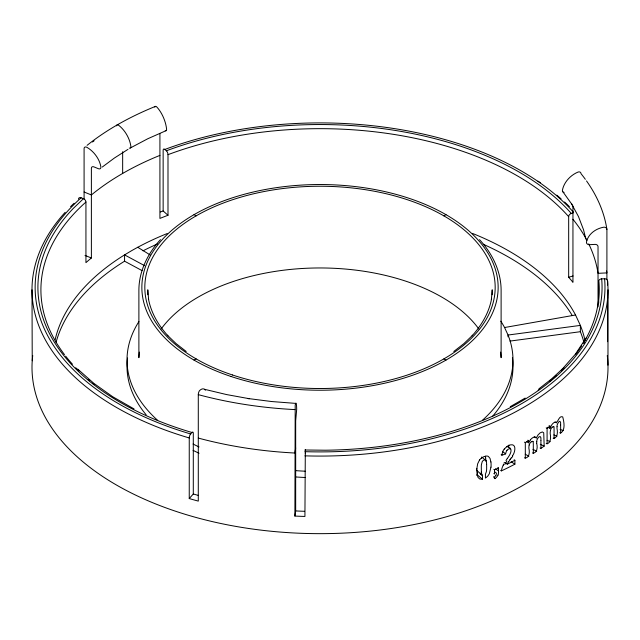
<?xml version="1.0" encoding="UTF-8"?>
<svg xmlns="http://www.w3.org/2000/svg" width="640" height="640" viewBox="0 0 640 640"><rect width="100%" height="100%" fill="white"/><g stroke="black" fill="none" stroke-linecap="round" stroke-linejoin="round"><path stroke-width="0.96" d="M84.088 198.904L84.088 148.576A2.968 1.984 50.5 0 1 86.92 147.336A20.784 13.904 50.5 0 1 100.872 166.872A2.968 1.984 50.5 0 1 98.472 168.736L93.816 166.848A2.968 1.984 50.5 0 0 91.384 168.288L91.384 257.992A279.088 161.136 0 0 0 85.936 262.648L85.936 202.048A2.968 2.032 48.4 0 0 83.448 198.688L80.952 197.752A2.968 2.032 48.4 0 0 78.472 199.032M205.4 390.232A20.784 7.168 -74.9 0 0 199.752 390.44A2.968 1.024 -74.9 0 0 198.288 394.64L198.288 501.104A288 166.272 0 0 1 189.248 498.56L193.296 493.976L193.296 433.376A2.968 1.104 -73.6 0 0 191.944 432.48A282.08 162.856 0 0 1 73.16 208.536L83.448 198.688M305.392 453.696L305.32 449.464L304.928 516.456A288 166.272 0 0 1 294.896 516.056L295.2 405.208A20.784 1.48 -87.1 0 1 296.688 409.32L295.68 420.76L295.672 510.928L294.896 516.056M606.904 279.784L606.904 229.456A288 166.272 0 0 0 586.512 180.928M607.608 341.704L607.608 297M607.608 285.072L607.608 281.104A2.968 2.424 -5.2 0 0 604.64 278.768L601.672 278.856A282.08 162.856 0 0 1 325.088 450.216L305.24 450M607.976 365.168L608 289.8M482.504 479.24L477.48 474.992L477.488 471.104L482.512 475.352L482.504 479.24L479.864 479.048L478.072 477.512L477.088 474.504L476.816 469.744A36.456 25.008 -48.2 0 1 476.904 468.44M481.784 475.072L480.32 473.872L480.32 473.144M497.856 467.536L498.544 468.04L498.536 471.504A10.224 6.584 -53.6 0 1 498.032 475.048M560.64 424.968L560.624 423.288A15.688 7.04 -69.2 0 0 560.576 422.32C559.808 418.872 556.432 424.88 557.056 426.72M540.936 440.28L540.92 438.6A15.688 8.224 -64.2 0 0 540.856 437.632C540.2 434.088 536.088 439.592 536.768 441.776M560.64 425.176L560.64 433.088L559.704 432.736M536.704 443.448C537.832 447.12 537.176 453.728 532.488 453.016M540.936 440.488L540.928 448.4L540.08 447.992M505.496 453.928L506.512 450.928A2.856 1.768 -55.9 0 1 507.016 450.224M508.856 445.144L508.424 447.576M476.872 468.456L477.68 463.736L479.544 459.976M490.928 467.184L489.304 473.816L487.64 476.28L485.432 478.08L485.44 474.192L486.376 471.664A26.608 17.728 -50.8 0 0 486.648 468.864L486.656 464.48M139.36 352.096L138.888 357.68L138.888 289.8C139.048 271.008 147.872 253.256 160.472 239.648M295.672 447.896L294.896 453.024A288 166.272 0 0 1 198.288 438.072M501.936 454.424L503.112 450.744A6.112 3.792 -55.2 0 1 503.648 449.864L504.256 449.024M550.464 430.44L550.24 432.136A24.712 12.112 -66.6 0 0 550.192 433.608C550.944 437.152 550.984 444.104 546.208 443.6M529.168 445.024L528.912 446.704A24.712 13.888 -61.3 0 0 528.856 448.176C529.912 451.984 529.392 458.712 524.512 457.888M554.832 422.16C558.112 424.408 558.44 415.096 562.704 416.856C564.016 421.904 565.664 430 560.64 433.088M547.728 427.288L549.952 428.256L551.48 425.288A7.008 3.256 -66.2 0 1 553.136 423.296A8.256 3.808 -66 0 1 553.928 422.656L555.096 422.104A5.416 2.536 -67.3 0 1 556.056 422.248L556.664 422.896M534.216 436.856L536.312 437.92L538.08 434.88L540.144 432.84L542.352 431.952L543.72 432.8L544.168 446.128L540.928 448.4M526.56 441.688L528.576 442.8L530.328 439.944M503.208 465.096L503.768 464.064M512.384 455.936C514.984 452.928 517.104 443.4 510.312 444.888A12.208 7.272 -54.6 0 0 506.92 446.536M511.264 457.76L508.632 461.776M505.976 460.48L507.008 458.928M585.984 338.112L575.456 354.104L562.064 369.36M507.224 458.608C509.848 455.08 514.552 448.032 506.72 446.472M510.048 459.608L510.32 459.2M495.76 475.648L494.176 477.28L493.504 476.768M472.072 335.808C481.608 325.328 489.024 312.688 491.6 298.632L491.376 299.552L492.208 289.8L492.208 294.744M191.944 432.48L190.6 434.008A2.968 1.104 -73.6 0 0 189.248 437.96L189.248 498.56M472.64 335.192L463.904 343.608L453.792 351.48M562.64 368.728L551.432 379.04L538.912 388.84M557.04 426.736A24.08 11.168 -68.3 0 0 556.992 428.408C557.824 431.792 557.728 438.648 553.168 438.24M87.08 145.344C107.664 128.896 131.064 116.28 155.416 106.392M102.32 167.008L114.432 158.008L127.96 149.368M549.064 425.72L549.952 426.104L547.088 428.256L547.088 444M481.32 458.144L483.984 456.608L486.624 456.024A6.808 4.504 -50.1 0 1 488.376 456.456L490.024 458.392L490.88 461.976M480.744 473.6L480.32 473.872M527.776 440.208L528.576 440.648L527.768 441.144M526.952 441.632L527.36 441.384M526.544 441.872L525.312 442.6L525.312 458.344M194.032 360.104L196.136 358.896M443.864 215.864L445.968 214.656M510.248 406.672L525.16 398.072M130.376 147.952L147.792 138.744L166.184 130.608M504.032 462.872L504.848 462.464L507.32 464.168A288 166.272 0 0 0 514.896 460.288L514.896 464.152A288 166.272 0 0 1 501.36 470.896L500.664 470.4M498.04 468.264L498.544 468.04M497.536 468.496L496.032 469.168M495.528 469.392L494.512 469.84L493.84 469.328M505.008 454.112L503.056 454.848M502.568 455.024L501.128 454.8M573.08 212.928L571.32 213.448A2.968 2.16 -41.4 0 0 568.672 216.648L568.672 277.256A279.088 161.136 0 0 1 572.944 282.312L572.944 205.952M568.672 277.256L573.08 275.96M500.84 321.2A192.992 111.424 0 0 1 504.56 327.528L575.536 315L580.368 325.4A267.216 154.272 0 0 1 585.064 340.576M477.48 474.992L476.416 475.088M510.024 341.08L580.368 331.704A267.216 154.272 0 0 1 584.136 343.064M295.72 403.392L271.648 401.536L247.928 398.504L249.264 398.704L226.528 394.56L204.496 389.296M560.104 429.416L563.4 430.616M553.8 434.928L557.008 436.2M84.088 192.008L91.384 194.96A279.088 161.136 0 0 1 159.92 155.384M85 255.408L91.384 257.992M547.08 440.312L550.192 441.664M546.208 427.864L547.088 428.256M481.672 457L485.824 460.44M540.264 444.312L544.168 446.128M532.936 449.344L536.704 451.256M144.712 265.736L124.568 254.888A267.216 154.272 0 0 0 55.104 339.824M167.176 233.552A267.216 154.272 0 0 0 131.048 251.016L124.568 254.888L124.568 261.192L142.08 270.624M525.224 454.232L528.856 456.224M524.512 442.152L525.312 442.6M134.024 408.904L112.712 396.736L93.952 383.448L77.728 369.088M194.032 214.656L196.136 215.864M443.864 358.896L445.968 360.104M137.76 247.28L150.416 255.112M514.144 459.816L514.896 460.288M511.128 461.784L514.896 464.152M502.512 451.624L505.744 453.84M495.44 468.744L498.544 471.016M494.424 471.616L496.472 473.136L496.144 474.896A2.936 1.912 -53.1 0 1 495.76 475.648M494.296 478.144L494.976 478.648A6.968 4.664 -53.8 0 0 498 475.096M493.84 473.496L494.512 474.008L494.512 469.84M186.208 351.48L176.096 343.608L167.36 335.192M167.992 215.272L167.992 154.664A2.968 1.32 69.4 0 0 166.376 150.808L164.76 149.368A2.968 1.32 69.4 0 0 163.144 150.352L163.144 210.96L167.992 215.272A279.088 161.136 0 0 0 159.92 218.416L159.92 133.72M479.528 239.648C492.128 253.256 500.952 271.008 501.112 289.8L501.112 357.68L500.64 352.096M167.928 335.808C158.392 325.328 150.976 312.688 148.4 298.632L148.624 299.552L147.792 289.8L147.792 294.744M563.04 192L571.992 204.48L571.432 203.672L578.456 216.52L583.504 229.68L585.864 239.096M536.312 437.92L535.608 437.224A5.416 2.936 -62.1 0 0 534.504 437.008L533.144 437.48A8.256 4.408 -60.8 0 0 532.24 438.064A7.008 3.76 -61 0 0 530.336 439.952M494.176 477.28L494.976 478.648M504.56 327.528L508.04 335.04L508.04 336.84M533.104 441.904L533.28 443.288A33.2 18.224 -62.3 0 1 533.304 444.208L533.312 453.448M553.888 427.08L554.048 428.448A33.2 15.8 -67.5 0 1 554.064 429.368L554.072 438.608M485.344 456.136L485.592 457.832M481.368 472.176L481.296 466.736A31.256 21.144 -49.5 0 1 481.408 464.704L482.184 461.768A2.536 1.704 -49.8 0 1 485.32 460M32 289.8L32.232 360.744M601.672 278.856A2.968 2.424 -5.2 0 0 598.712 281.368L598.712 303.232M598.032 306.824L598.032 246.672A2.968 2.416 -8.6 0 0 595.072 244.392L589.408 244.68A2.968 2.416 -8.6 0 1 586.488 242A20.784 16.904 -8.6 0 1 603.456 227.24A2.968 2.416 -8.6 0 1 606.904 229.456M580.368 331.704L580.368 325.4L508.04 335.04A192.992 111.424 0 0 1 482.408 420.296M549.952 426.104L549.952 428.256M528.576 440.648L528.576 442.8M122.656 151.712L122.656 173.44M604.584 278.768A284.92 164.496 0 0 1 305.088 451.672M190.752 433.984A284.92 164.496 0 0 1 81.136 197.784M164.832 149.464A284.92 164.496 0 0 1 573.376 212.104M166.36 150.8A282.08 162.856 0 0 1 571.328 213.48M56.064 342.312A267.216 154.272 0 0 1 124.568 261.192M142.992 250.832A267.216 154.272 0 0 1 157.288 244.032M483.32 244.304A267.216 154.272 0 0 1 572.176 315.384M512.416 357.848A192.992 111.424 0 0 1 492.792 416.032M305.168 477.504A192.992 111.424 0 0 1 295.568 476.936M199.04 453.232A192.992 111.424 0 0 1 193.072 450.344M146.16 414.8A192.992 111.424 0 0 1 127.56 357.992M161.168 328.968A172.208 99.424 0 0 1 320 267.96A172.208 99.424 0 0 1 478.832 328.968M607.264 355.52A288 166.272 0 0 1 320 533.656A288 166.272 0 0 1 32.736 355.52M305.168 471.2A192.992 111.424 0 0 1 295.568 470.632M199.04 446.928A192.992 111.424 0 0 1 193.072 444.04M157.728 420.416A192.992 111.424 0 0 1 138.912 321.576M472.544 233.44A267.216 154.272 0 0 1 575.536 315M160.344 212.024A288 166.272 0 0 1 163.144 210.96M606.592 270.968A288 166.272 0 0 1 606.904 272.888L598.032 273.336A279.088 161.136 0 0 0 588.72 243.864M304.584 511.296A279.088 161.136 0 0 1 295.672 510.928M198.384 495.44A279.088 161.136 0 0 1 193.296 493.976M607.608 281.104A288 166.272 0 0 1 304.928 455.848M189.248 437.96A288 166.272 0 0 1 65.16 212.344M70.584 206.664A288 166.272 0 0 1 74.08 203.264M537.96 181.12A288 166.272 0 0 1 540.328 182.72M556.776 195.144A288 166.272 0 0 1 561.096 198.856M564.568 201.992A288 166.272 0 0 1 569.416 206.664M501.432 470.88A12.552 7.776 -55.2 0 1 503.32 465.128M507.192 464.144A10.552 6.488 -56.2 0 1 508.56 461.728M550.424 430.448A3.584 1.744 -66.7 0 1 552.152 427.232M552.336 427.152A2.68 1.264 -66.2 0 1 554.024 426.88M536.696 443.456A24.08 12.952 -63.2 0 1 536.752 441.784M529.128 445.024A3.584 2 -61.4 0 1 531.104 441.936M531.312 441.864A2.68 1.456 -61 0 1 533.256 441.72M507.048 450.264A3.768 2.32 -55.9 0 1 510.408 448.864M504.792 464.48A42.328 23.248 -55.9 0 1 506.92 461.072M501.84 455.288A15.32 9.712 -54.6 0 1 501.952 454.416M512.736 456.12A34.04 22.448 -57 0 1 511.592 457.976M504.32 449.096A9.112 5.4 -54.3 0 1 506.944 446.704M486.008 460.304A14.968 10 -50.4 0 1 486.568 464.512M482.368 475.488A8.368 5.64 -50 0 1 481.56 472.112M490.944 461.944A36.832 24.24 -51.9 0 1 491.008 467.16M479.56 459.984A6.744 4.472 -49.1 0 1 481.328 458.16M485.656 457.792A37.976 24.984 -51.9 0 1 485.8 461.2M477.344 471.232A8.568 5.776 -50 0 1 476.568 468.792M598.712 281.368A279.088 161.136 0 0 1 583.176 343.432M581.624 345.904A279.088 161.136 0 0 1 575.432 354.736M564.096 367.92A279.088 161.136 0 0 1 561.304 370.768M556.216 375.624A279.088 161.136 0 0 1 549.632 381.384M539.72 389.16A279.088 161.136 0 0 1 538.168 390.296M94.208 384.512A279.088 161.136 0 0 1 92.656 383.272M89.616 380.752A279.088 161.136 0 0 1 88.128 379.48M78.968 371.032A279.088 161.136 0 0 1 75.688 367.696M72.464 364.232A279.088 161.136 0 0 1 65.656 356.136M64.496 354.64A279.088 161.136 0 0 1 85.936 202.048M168 154.664A279.088 161.136 0 0 1 568.672 216.648M572.944 219.28A279.088 161.136 0 0 1 586.896 240.264M294.896 409.592A288 166.272 0 0 1 198.288 394.64M92.496 141.992A288 166.272 0 0 1 94.088 140.816M585.336 179.296A288 166.272 0 0 0 581.016 173.68A2.968 2.2 -38.9 0 0 577.88 172.128A20.784 15.376 -38.9 0 0 562.44 190.192A2.968 2.2 -38.9 0 0 564.096 192.4M154.872 107.144A2.968 1.392 68 0 1 156.8 106.992A20.784 9.736 68 0 1 166.568 128.944A2.968 1.392 68 0 1 165.248 130.632M116.408 125.856A2.968 1.712 60 0 1 118.8 125.4A20.784 12 60 0 1 130.848 146.256A2.968 1.712 60 0 1 129.248 148.096M230.928 376.448A178.144 102.848 0 0 0 498.144 287.376A178.144 102.848 0 0 0 230.928 198.312A178.144 102.848 0 0 0 230.928 376.448M232.416 374.968A175.176 101.136 0 0 0 495.176 287.376A175.176 101.136 0 0 0 232.416 199.792A175.176 101.136 0 0 0 232.416 374.968"/></g></svg>
